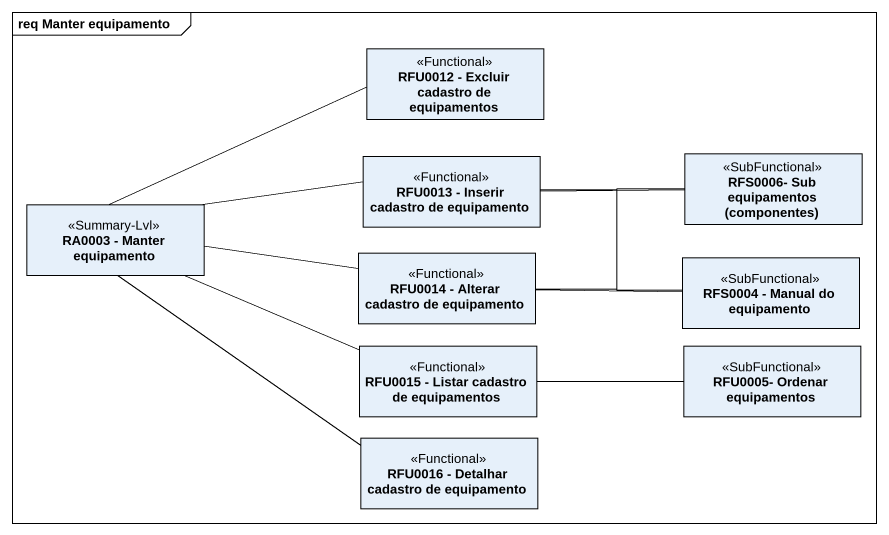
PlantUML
@startuml
mainframe req Manter equipamento
hide circle
hide empty members
class "RFU0012 - Excluir cadastro de equipamentos" as RFU0012_Excluir_cadastro_de <<Functional>>
class "RFU0013 - Inserir cadastro de equipamento" as RFU0013_Inserir_cadastro_de <<Functional>>
class "RFS0006- Sub equipamentos (componentes)" as RFS0006_Sub_equipamentos <<SubFunctional>>
class "RA0003 - Manter equipamento" as RA0003_Manter_equipamento <<Summary-Lvl>>
class "RFU0014 - Alterar cadastro de equipamento" as RFU0014_Alterar_cadastro_de <<Functional>>
class "RFS0004 - Manual do equipamento" as RFS0004_Manual_do <<SubFunctional>>
class "RFU0015 - Listar cadastro de equipamentos" as RFU0015_Listar_cadastro_de <<Functional>>
class "RFU0005- Ordenar equipamentos" as RFU0005_Ordenar_equipamentos <<SubFunctional>>
class "RFU0016 - Detalhar cadastro de equipamento" as RFU0016_Detalhar_cadastro <<Functional>>
RFU0013_Inserir_cadastro_de -right- RFS0006_Sub_equipamentos
RFU0013_Inserir_cadastro_de -right- RFS0004_Manual_do
RA0003_Manter_equipamento -right- RFU0012_Excluir_cadastro_de
RA0003_Manter_equipamento -right- RFU0013_Inserir_cadastro_de
RA0003_Manter_equipamento -right- RFU0014_Alterar_cadastro_de
RA0003_Manter_equipamento -right- RFU0015_Listar_cadastro_de
RA0003_Manter_equipamento -- RFU0016_Detalhar_cadastro
RFU0014_Alterar_cadastro_de -right- RFS0006_Sub_equipamentos
RFU0014_Alterar_cadastro_de -right- RFS0004_Manual_do
RFU0015_Listar_cadastro_de -right- RFU0005_Ordenar_equipamentos
@enduml
